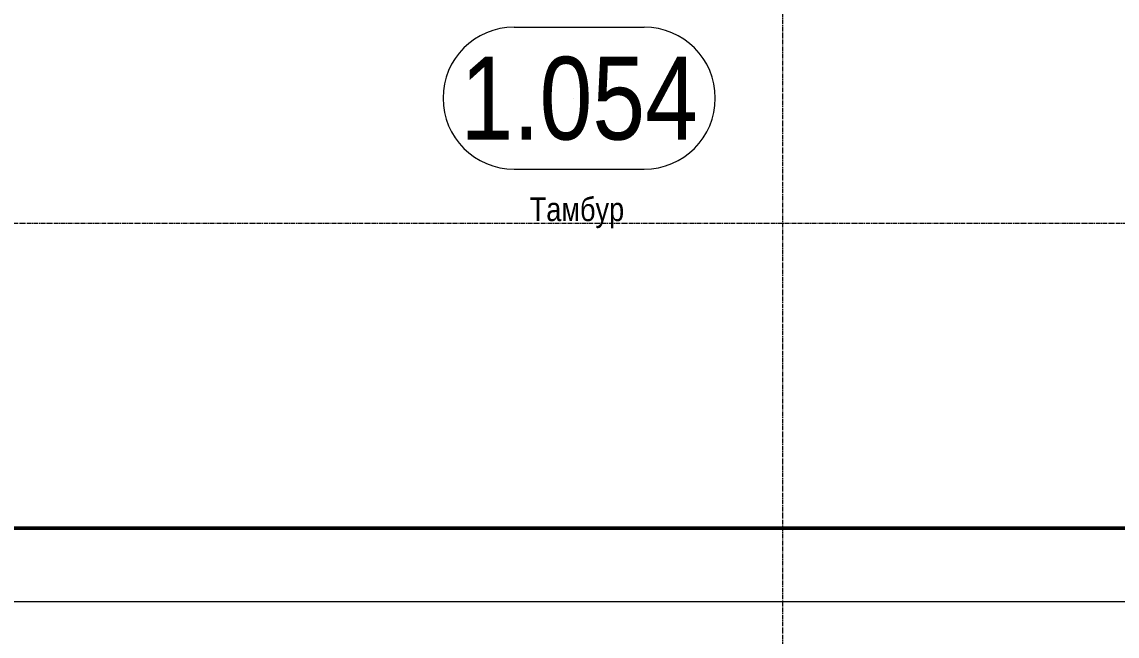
# Model space of a CAD drawing. Header units: millimetres. Extents: x -7155 to 483283, y -227682 to 148426.
# Drawn here: x 34286 to 38912, y 71155 to 73751 of the extents above; entities that cross this region are included whole.
import ezdxf
from ezdxf.enums import TextEntityAlignment as Align

# ---------------------------------------------------------------- set-up
doc = ezdxf.new("R2010")
doc.units = ezdxf.units.MM
doc.linetypes.add('CENTER2', pattern=[28.575, 19.05, -3.175, 3.175, -3.175])
doc.layers.get('Defpoints').update_dxf_attribs({"color": 140})
doc.layers.add('АР_Area', color=5, linetype='Continuous', lineweight=5)
doc.layers.add('АР_Оси_РД_100', color=7, linetype='Continuous', lineweight=0, true_color=0x525252)
doc.layers.add('РД_Оси_100', color=7, linetype='Continuous', lineweight=0, true_color=0x525252)
doc.layers.add('РД_Витраж_проем', color=80, linetype='Continuous', lineweight=0, plot=False)
doc.styles.add('style1', font='ARIALN.TTF')

# ---------------------------------------------------------------- blocks, each defined once
blk = doc.blocks.new('СОШ_2200_АР_ОСИ_М100_28.05.24')
at = {"layer": 'АР_Оси_РД_100', "linetype": 'CENTER2'}
for p, q in [((37500, -6155), (37500, 139938.679)), ((-5954.958, 72900), (95715.503, 72900))]:
    blk.add_line(p, q, dxfattribs=at)
blk = doc.blocks.new('MOK-МаркаПом_овал_ареал')
for p, q in [((-2.75, 3), (2.75, 3)), ((-2.75, -3), (2.75, -3))]:
    blk.add_line(p, q)
for centre, radius, start, end in [((-2.75, 0), 3, 90, 270), ((2.75, 0), 3, 270, 90), ((-3.75, 0), 3.5, 0, 0.001)]:
    blk.add_arc(centre, radius, start, end)
at = {"color": 0, "style": 'style1'}
blk.add_attdef('АР-ПОМЕЩЕНИЕ:НОМЕР', text='', height=3.5, dxfattribs=at).set_placement((0, 0), align=Align.MIDDLE)

msp = doc.modelspace()

# ---------------------------------------------------------------- linework, layer by layer
at = {"color": 1, "lineweight": 50}
msp.add_lwpolyline([(29275, 90117.6), (28278, 90117.6), (28278, 71611), (44686.9, 71611), (44686.9, 90117.6)], dxfattribs=at)
at = {"layer": 'РД_Витраж_проем', "color": 18, "linetype": 'Continuous', "lineweight": 0, "true_color": 0x000000}
msp.add_line((44500, 71300), (28700, 71300), dxfattribs=at)

# ---------------------------------------------------------------- block references
at = {"layer": 'АР_Area', "color": 18, "linetype": 'Continuous', "lineweight": 5, "true_color": 0x000000}
ref = msp.add_blockref('MOK-МаркаПом_овал_ареал', (36639.8, 73428.6), dxfattribs=dict(at, xscale=100, yscale=100, zscale=100))
ref.add_attrib('АР-ПОМЕЩЕНИЕ:НОМЕР', '1.054', dxfattribs={"layer": '0', "color": 0, "height": 350, "style": 'style1'}).set_placement((36639.8, 73428.6), align=Align.MIDDLE)
ref.add_attrib('АР-ПОМЕЩЕНИЕ:НАИМЕНОВАНИЕ', 'Тамбур', dxfattribs={"layer": 'Defpoints', "color": 2, "height": 100, "style": 'style1'}).set_placement((36630.4, 72947.2), align=Align.MIDDLE)
at = {"layer": 'РД_Оси_100'}
msp.add_blockref('СОШ_2200_АР_ОСИ_М100_28.05.24', (0, 0), dxfattribs=at)

doc.saveas('drawing.dxf')
